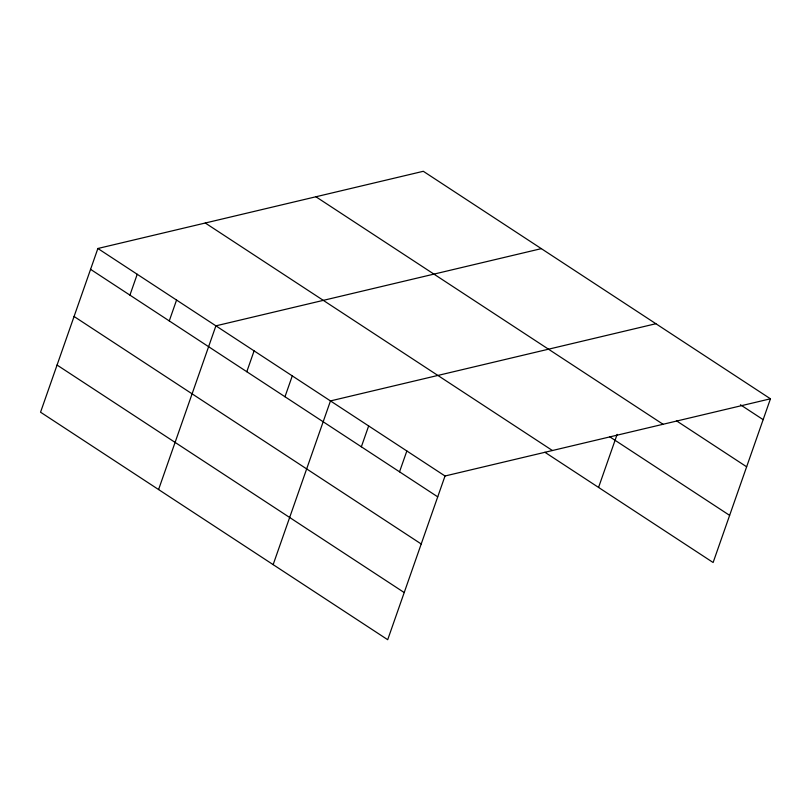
<?xml version="1.0" encoding="UTF-8"?>
<svg xmlns="http://www.w3.org/2000/svg" width="811" height="811" viewBox="0 0 811 811"><rect width="100%" height="100%" fill="white"/><g stroke="black" fill="none" stroke-linecap="round" stroke-linejoin="round"><path stroke-width="1.22" d="M770.45 398.799L423.301 171.293L97.878 248.49L40.55 412.201L387.699 639.707L445.026 475.996L770.45 398.799L713.122 562.51L544.891 452.264M129.922 295.123L137.221 274.27M169.266 320.913L176.565 300.05M158.581 489.55L215.908 325.84L541.332 248.642M246.797 371.722L254.096 350.869M284.985 396.741L292.284 375.888M273.145 564.628L330.472 400.918L655.886 323.721M361.351 446.8L368.66 425.937M399.539 471.82L406.848 450.967M598.559 487.431L617.141 434.372M740.443 404.77L763.151 419.652M676.455 420.808L746.637 466.801M315.915 196.769L663.063 424.275M609.913 436.916L729.626 515.37M205.274 223.015L552.423 450.521M97.878 248.49L445.026 475.996M90.579 269.343L437.727 496.849M74.065 316.483L421.223 543.988M57.064 365.051L404.213 592.557"/></g></svg>
